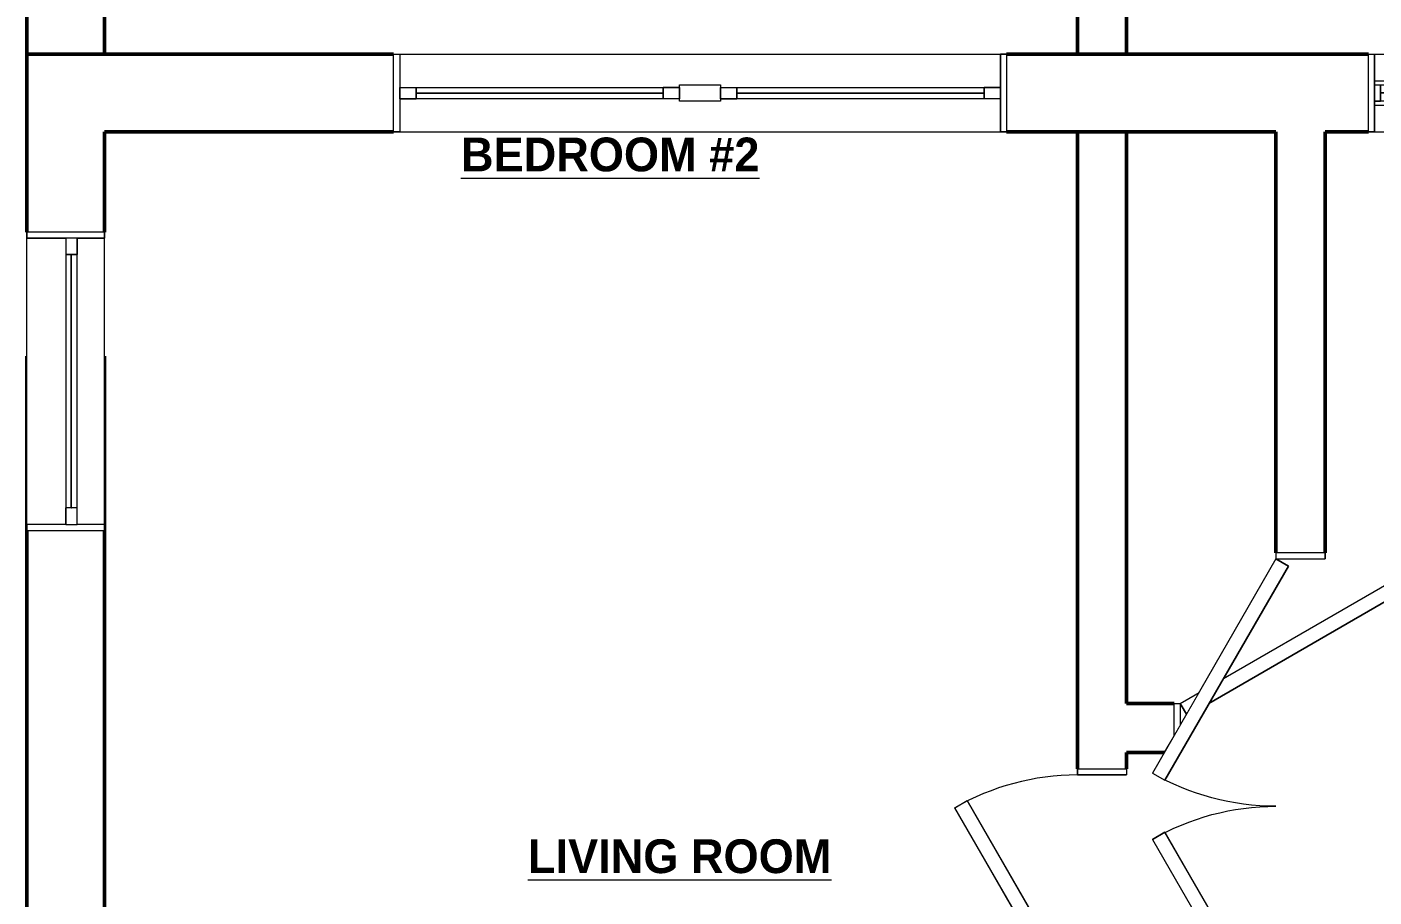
# Model space of a CAD drawing. Header units: inches. Extents: x -961 to 1381, y -1063 to 1035.
# Drawn here: x 1046.1 to 1210.9, y -501.6 to -395.1 of the extents above; entities that cross this region are included whole.
import ezdxf

# ---------------------------------------------------------------- set-up
doc = ezdxf.new("R2010")
doc.units = ezdxf.units.IN
doc.header["$LTSCALE"] = 0.2
doc.header["$MEASUREMENT"] = 0
for name, color, linetype, lineweight in [('_MD Elevations (2D)', 7, 'Continuous', 5), ('None', 7, 'Continuous', 5), ('Sills', 7, 'Continuous', 5)]:
    doc.layers.add(name, color=color, linetype=linetype, lineweight=lineweight)
doc.styles.add('Bradley Hand ITC TT-Bold', font='Bradley Hand ITC TT-Bold')

# ---------------------------------------------------------------- blocks, each defined once
blk = doc.blocks.new('Group-881')
at = {"layer": 'None', "color": 7, "linetype": 'Continuous', "lineweight": 5}
for p, q in [((-15.75, 3), (-15.75, -3)), ((15.75, 3), (15.75, -3))]:
    blk.add_line(p, q, dxfattribs=at)
blk = doc.blocks.new('Group-882')
at = {"layer": 'None', "color": 7, "linetype": 'Continuous', "lineweight": 5}
for points in [[(-15.75, 3), (-15, 3), (-15, -3), (-15.75, -3)], [(15, 3), (15.75, 3), (15.75, -3), (15, -3)]]:
    blk.add_lwpolyline(points, close=True, dxfattribs=at)
blk = doc.blocks.new('Group-883')
at = {"layer": 'None', "color": 7, "linetype": 'Continuous', "lineweight": 5}
for p, q in [((-15.75, 3), (-15, 3)), ((-15, 3), (-15, -3)), ((15.75, 3), (15, 3)), ((15, 3), (15, -3)), ((-15.75, -3), (-15, -3)), ((15.75, -3), (15, -3))]:
    blk.add_line(p, q, dxfattribs=at)
at = {"layer": 'None', "color": 7}
for name in ['Group-881', 'Group-882']:
    blk.add_blockref(name, (0, 0), dxfattribs=at)
blk = doc.blocks.new('Group-884')
at = {"layer": 'None', "color": 7, "linetype": 'Continuous', "lineweight": 5}
blk.add_arc((-15, 3), 30, 0, 30, dxfattribs=at)
blk = doc.blocks.new('Group-885')
at = {"layer": 'None', "color": 7, "linetype": 'Continuous', "lineweight": 5}
blk.add_lwpolyline([(-15, 3), (10.98, 18), (11.86, 16.48), (-14.12, 1.48)], close=True, dxfattribs=at)
blk = doc.blocks.new('Group-886')
at = {"layer": 'None', "color": 7, "linetype": 'Continuous', "lineweight": 5}
for p, q in [((-15, 3), (10.98, 18)), ((-14.12, 1.48), (11.86, 16.48)), ((10.98, 18), (11.86, 16.48)), ((-15, 3), (-14.12, 1.48))]:
    blk.add_line(p, q, dxfattribs=at)
at = {"layer": 'None', "color": 7}
blk.add_blockref('Group-885', (0, 0), dxfattribs=at)
blk = doc.blocks.new('Group-887')
at = {"layer": 'Sills'}
blk.add_blockref('Group-886', (0, 0), dxfattribs=at)
blk = doc.blocks.new('Door (2D)-40')
at = {"layer": 'None', "color": 7}
for name in ['Group-887', 'Group-883']:
    blk.add_blockref(name, (0, 0), dxfattribs=at)
at = {"layer": 'Sills'}
blk.add_blockref('Group-884', (0, 0), dxfattribs=at)
blk = doc.blocks.new('Group-915')
at = {"color": 7, "linetype": 'Continuous', "lineweight": 5}
for points in [[(-15.25, 4.75), (-14.5, 4.75), (-14.5, -4.75), (-15.25, -4.75)], [(14.5, 4.75), (15.25, 4.75), (15.25, -4.75), (14.5, -4.75)]]:
    blk.add_wipeout(points, dxfattribs=at).dxf.layer = 'None'
at = {"layer": 'None', "color": 7, "linetype": 'Continuous', "lineweight": 5}
for points in [[(-15.25, 4.75), (-14.5, 4.75), (-14.5, -4.75), (-15.25, -4.75)], [(14.5, 4.75), (15.25, 4.75), (15.25, -4.75), (14.5, -4.75)]]:
    blk.add_lwpolyline(points, close=True, dxfattribs=at)
blk = doc.blocks.new('Group-916')
at = {"layer": 'None', "color": 7}
blk.add_blockref('Group-915', (0, 0), dxfattribs=at)
at = {"layer": 'None', "color": 7, "linetype": 'Continuous', "lineweight": 5}
for p, q in [((-15.25, 4.75), (-14.5, 4.75)), ((-14.5, 4.75), (-14.5, -4.75)), ((15.25, 4.75), (14.5, 4.75)), ((14.5, 4.75), (14.5, -4.75)), ((-15.25, -4.75), (-14.5, -4.75)), ((15.25, -4.75), (14.5, -4.75))]:
    blk.add_line(p, q, dxfattribs=at)
blk = doc.blocks.new('Group-917')
at = {"layer": 'None', "color": 7, "linetype": 'Continuous', "lineweight": 5}
for p, q in [((-14.5, 1.375), (-14.5, 0)), ((14.5, 1.375), (14.5, 0))]:
    blk.add_line(p, q, dxfattribs=at)
blk = doc.blocks.new('Group-918')
at = {"color": 7, "linetype": 'Continuous', "lineweight": 5}
for points in [[(-14.5, 1.375), (-12.5, 1.375), (-12.5, 0), (-14.5, 0)], [(12.5, 1.375), (14.5, 1.375), (14.5, 0), (12.5, 0)]]:
    blk.add_wipeout(points, dxfattribs=at).dxf.layer = 'None'
at = {"layer": 'None', "color": 7, "linetype": 'Continuous', "lineweight": 5}
for points in [[(-14.5, 1.375), (-12.5, 1.375), (-12.5, 0), (-14.5, 0)], [(12.5, 1.375), (14.5, 1.375), (14.5, 0), (12.5, 0)]]:
    blk.add_lwpolyline(points, close=True, dxfattribs=at)
blk = doc.blocks.new('Group-919')
at = {"layer": 'None', "color": 7}
blk.add_blockref('Group-917', (0, 0), dxfattribs=at)
at = {"color": 7, "linetype": 'Continuous', "lineweight": 5}
blk.add_wipeout([(-12.5, 1.375), (12.5, 1.375), (12.5, 0), (-12.5, 0)], dxfattribs=at).dxf.layer = 'None'
at = {"layer": 'None', "color": 7, "linetype": 'Continuous', "lineweight": 5}
blk.add_lwpolyline([(-12.5, 1.375), (12.5, 1.375), (12.5, 0), (-12.5, 0)], close=True, dxfattribs=at)
at = {"layer": 'None', "color": 7}
blk.add_blockref('Group-918', (0, 0), dxfattribs=at)
at = {"layer": 'None', "color": 7, "linetype": 'Continuous', "lineweight": 5}
for p, q in [((-14.5, 1.375), (-12.5, 1.375)), ((-14.5, 0), (-12.5, 0)), ((-12.5, 1.375), (-12.5, 0)), ((14.5, 1.375), (12.5, 1.375)), ((12.5, 1.375), (12.5, 0)), ((14.5, 0), (12.5, 0))]:
    blk.add_line(p, q, dxfattribs=at)
blk = doc.blocks.new('Group-920')
at = {"color": 7, "linetype": 'Continuous', "lineweight": 5}
blk.add_wipeout([(-12.5, 0.7125), (12.5, 0.7125), (12.5, 0.6625), (-12.5, 0.6625)], dxfattribs=at).dxf.layer = 'None'
at = {"layer": 'None', "color": 7, "linetype": 'Continuous', "lineweight": 5}
blk.add_lwpolyline([(-12.5, 0.7125), (12.5, 0.7125), (12.5, 0.6625), (-12.5, 0.6625)], close=True, dxfattribs=at)
blk = doc.blocks.new('Group-921')
at = {"layer": 'None', "color": 7}
blk.add_blockref('Group-920', (0, 0), dxfattribs=at)
at = {"layer": 'None', "color": 7, "linetype": 'Continuous', "lineweight": 5}
for p, q in [((-12.5, 0.7125), (12.5, 0.7125)), ((-12.5, 0.6625), (12.5, 0.6625))]:
    blk.add_line(p, q, dxfattribs=at)
blk = doc.blocks.new('Window (2D)-44')
at = {"color": 7, "linetype": 'Continuous', "lineweight": 5}
blk.add_wipeout([(-15.25, 4.75), (15.25, 4.75), (15.25, -4.75), (-15.25, -4.75)], dxfattribs=at).dxf.layer = 'None'
at = {"layer": 'None', "color": 7}
blk.add_blockref('Group-916', (0, 0), dxfattribs=at)
at = {"layer": 'None', "color": 7, "linetype": 'Continuous', "lineweight": 5}
for p, q in [((-15.25, 4.75), (15.25, 4.75)), ((-15.25, -4.75), (15.25, -4.75))]:
    blk.add_line(p, q, dxfattribs=at)
at = {"layer": 'Sills'}
blk.add_blockref('Group-919', (0, 0), dxfattribs=at)
blk.add_blockref('Group-921', (0, 0), dxfattribs=at)
blk = doc.blocks.new('Group-939')
at = {"layer": 'None', "color": 7, "linetype": 'Continuous', "lineweight": 5}
for p, q in [((-15.5, 3), (-15.5, -3)), ((15.5, 3), (15.5, -3))]:
    blk.add_line(p, q, dxfattribs=at)
blk = doc.blocks.new('Group-940')
at = {"color": 7, "linetype": 'Continuous', "lineweight": 5}
for points in [[(-15.5, 3), (-14.75, 3), (-14.75, -3), (-15.5, -3)], [(14.75, 3), (15.5, 3), (15.5, -3), (14.75, -3)]]:
    blk.add_wipeout(points, dxfattribs=at).dxf.layer = 'None'
at = {"layer": 'None', "color": 7, "linetype": 'Continuous', "lineweight": 5}
for points in [[(-15.5, 3), (-14.75, 3), (-14.75, -3), (-15.5, -3)], [(14.75, 3), (15.5, 3), (15.5, -3), (14.75, -3)]]:
    blk.add_lwpolyline(points, close=True, dxfattribs=at)
blk = doc.blocks.new('Group-941')
at = {"layer": 'None', "color": 7}
blk.add_blockref('Group-939', (0, 0), dxfattribs=at)
blk.add_blockref('Group-940', (0, 0), dxfattribs=at)
at = {"layer": 'None', "color": 7, "linetype": 'Continuous', "lineweight": 5}
for p, q in [((-15.5, 3), (-14.75, 3)), ((-14.75, 3), (-14.75, -3)), ((15.5, 3), (14.75, 3)), ((14.75, 3), (14.75, -3)), ((-15.5, -3), (-14.75, -3)), ((15.5, -3), (14.75, -3))]:
    blk.add_line(p, q, dxfattribs=at)
blk = doc.blocks.new('Group-942')
at = {"layer": 'None', "color": 7, "linetype": 'Continuous', "lineweight": 5}
blk.add_arc((-14.75, 3), 29.5, 0, 30, dxfattribs=at)
blk = doc.blocks.new('Group-943')
at = {"color": 7, "linetype": 'Continuous', "lineweight": 5}
blk.add_wipeout([(-14.75, 3), (10.8, 17.75), (11.67, 16.23), (-13.88, 1.48)], dxfattribs=at).dxf.layer = 'None'
at = {"layer": 'None', "color": 7, "linetype": 'Continuous', "lineweight": 5}
blk.add_lwpolyline([(-14.75, 3), (10.8, 17.75), (11.67, 16.23), (-13.88, 1.48)], close=True, dxfattribs=at)
blk = doc.blocks.new('Group-944')
at = {"layer": 'None', "color": 7}
blk.add_blockref('Group-943', (0, 0), dxfattribs=at)
at = {"layer": 'None', "color": 7, "linetype": 'Continuous', "lineweight": 5}
for p, q in [((-14.75, 3), (10.8, 17.75)), ((10.8, 17.75), (11.67, 16.23)), ((-13.88, 1.48), (11.67, 16.23)), ((-14.75, 3), (-13.88, 1.48))]:
    blk.add_line(p, q, dxfattribs=at)
blk = doc.blocks.new('Group-945')
at = {"layer": 'Sills'}
blk.add_blockref('Group-944', (0, 0), dxfattribs=at)
blk = doc.blocks.new('Door (2D)-42')
at = {"layer": 'None', "color": 7}
blk.add_blockref('Group-941', (0, 0), dxfattribs=at)
at = {"layer": 'Sills'}
blk.add_blockref('Group-942', (0, 0), dxfattribs=at)
at = {"layer": 'None', "color": 7}
blk.add_blockref('Group-945', (0, 0), dxfattribs=at)
blk = doc.blocks.new('Group-1008')
at = {"layer": 'None', "color": 7, "insert": (1117.5, -408.65), "char_height": 4.1288, "width": 63, "attachment_point": 2, "line_spacing_factor": 1.337445, "style": 'Bradley Hand ITC TT-Bold'}
blk.add_mtext('{\\LBEDROOM #2\\P}', dxfattribs=at)
at = {"color": 7, "linetype": 'Continuous', "lineweight": 5}
for points in [[(1055.65, -404.87), (1046.15, -404.87), (1046.15, -325.12), (1055.65, -334.62)], [(1174.65, -334.62), (1180.65, -334.62), (1180.65, -485.87), (1174.65, -485.87)], [(1055.65, -571.53), (1046.15, -568.53), (1046.15, -435.37), (1055.65, -435.37)]]:
    blk.add_wipeout(points, dxfattribs=at).dxf.layer = 'None'
at = {"layer": 'None', "color": 7, "linetype": 'Continuous', "lineweight": 50}
for p, q in [((1046.15, -404.87), (1046.15, -325.12)), ((1055.65, -404.87), (1055.65, -334.62)), ((1174.65, -334.62), (1174.65, -485.87)), ((1180.65, -334.62), (1180.65, -477.87)), ((1046.15, -568.53), (1046.15, -435.37)), ((1055.65, -521.62), (1055.65, -435.37)), ((1180.65, -483.87), (1180.65, -485.87))]:
    blk.add_line(p, q, dxfattribs=at)
at = {"layer": 'None', "color": 7, "rotation": 90}
blk.add_blockref('Door (2D)-40', (1177.65, -501.62), dxfattribs=at)
at = {"layer": 'None', "color": 7, "xscale": -1, "rotation": -90}
blk.add_blockref('Window (2D)-44', (1050.9, -420.12), dxfattribs=at)
at = {"color": 7, "linetype": 'Continuous', "lineweight": 5}
blk.add_wipeout([(1180.65, -483.87), (1180.65, -477.87), (1186.5, -477.87), (1186.5, -483.87)], dxfattribs=at).dxf.layer = 'None'
at = {"layer": 'None', "color": 7, "linetype": 'Continuous', "lineweight": 50}
for p, q in [((1180.65, -477.87), (1186.5, -477.87)), ((1180.65, -483.87), (1186.5, -483.87))]:
    blk.add_line(p, q, dxfattribs=at)
at = {"layer": 'None', "color": 7}
blk.add_blockref('Door (2D)-42', (1202, -480.87), dxfattribs=at)
blk = doc.blocks.new('Group-1112')
at = {"layer": 'None', "color": 7, "linetype": 'Continuous', "lineweight": 5}
blk.add_lwpolyline([(18, 1.5), (19, 1.5), (19, -1.5), (18, -1.5)], close=True, dxfattribs=at)
blk = doc.blocks.new('Group-1113')
at = {"layer": 'None', "color": 7, "linetype": 'Continuous', "lineweight": 5}
for points in [[(19, 1), (19.75, 1), (19.75, -1), (19, -1)], [(28.25, 1), (29, 1), (29, -1), (28.25, -1)]]:
    blk.add_lwpolyline(points, close=True, dxfattribs=at)
blk = doc.blocks.new('Group-1114')
at = {"layer": 'None', "color": 7, "linetype": 'Continuous', "lineweight": 5}
for p, q in [((19, 1), (19.75, 1)), ((19, 1), (19, -1)), ((19.75, 1), (19.75, -1)), ((29, 1), (28.25, 1)), ((28.25, 1), (28.25, -1)), ((29, 1), (29, -1)), ((19, -1), (19.75, -1)), ((29, -1), (28.25, -1))]:
    blk.add_line(p, q, dxfattribs=at)
blk.add_lwpolyline([(19.75, 1), (28.25, 1), (28.25, -1), (19.75, -1)], close=True, dxfattribs=at)
at = {"layer": 'None', "color": 7}
blk.add_blockref('Group-1113', (0, 0), dxfattribs=at)
blk = doc.blocks.new('Group-1115')
at = {"layer": 'None', "color": 7, "linetype": 'Continuous', "lineweight": 5}
blk.add_lwpolyline([(19.75, 0.025), (28.25, 0.025), (28.25, -0.025), (19.75, -0.025)], close=True, dxfattribs=at)
blk = doc.blocks.new('Group-1116')
at = {"layer": 'None', "color": 7, "linetype": 'Continuous', "lineweight": 5}
for p, q in [((19.75, 0.025), (28.25, 0.025)), ((19.75, 0.025), (19.75, -0.025)), ((28.25, 0.025), (28.25, -0.025)), ((19.75, -0.025), (28.25, -0.025))]:
    blk.add_line(p, q, dxfattribs=at)
at = {"layer": 'None', "color": 7}
blk.add_blockref('Group-1115', (0, 0), dxfattribs=at)
blk = doc.blocks.new('Group-1117')
at = {"layer": 'None', "color": 7, "linetype": 'Continuous', "lineweight": 5}
blk.add_lwpolyline([(-19, 1.5), (-18, 1.5), (-18, -1.5), (-19, -1.5)], close=True, dxfattribs=at)
blk = doc.blocks.new('Group-1118')
at = {"layer": 'None', "color": 7, "linetype": 'Continuous', "lineweight": 5}
for points in [[(-29, 1), (-28.25, 1), (-28.25, -1), (-29, -1)], [(-19.75, 1), (-19, 1), (-19, -1), (-19.75, -1)]]:
    blk.add_lwpolyline(points, close=True, dxfattribs=at)
blk = doc.blocks.new('Group-1119')
at = {"layer": 'None', "color": 7, "linetype": 'Continuous', "lineweight": 5}
for p, q in [((-29, 1), (-28.25, 1)), ((-29, 1), (-29, -1)), ((-28.25, 1), (-28.25, -1)), ((-19, 1), (-19.75, 1)), ((-19.75, 1), (-19.75, -1)), ((-19, 1), (-19, -1)), ((-29, -1), (-28.25, -1)), ((-19, -1), (-19.75, -1))]:
    blk.add_line(p, q, dxfattribs=at)
blk.add_lwpolyline([(-28.25, 1), (-19.75, 1), (-19.75, -1), (-28.25, -1)], close=True, dxfattribs=at)
at = {"layer": 'None', "color": 7}
blk.add_blockref('Group-1118', (0, 0), dxfattribs=at)
blk = doc.blocks.new('Group-1120')
at = {"layer": 'None', "color": 7, "linetype": 'Continuous', "lineweight": 5}
blk.add_lwpolyline([(-28.25, 0.025), (-19.75, 0.025), (-19.75, -0.025), (-28.25, -0.025)], close=True, dxfattribs=at)
blk = doc.blocks.new('Group-1121')
at = {"layer": 'None', "color": 7, "linetype": 'Continuous', "lineweight": 5}
for p, q in [((-28.25, 0.025), (-19.75, 0.025)), ((-28.25, 0.025), (-28.25, -0.025)), ((-19.75, 0.025), (-19.75, -0.025)), ((-28.25, -0.025), (-19.75, -0.025))]:
    blk.add_line(p, q, dxfattribs=at)
at = {"layer": 'None', "color": 7}
blk.add_blockref('Group-1120', (0, 0), dxfattribs=at)
blk = doc.blocks.new('Group-1122')
at = {"layer": 'None', "color": 7, "linetype": 'Continuous', "lineweight": 5}
blk.add_arc((-18, 1.5), 36, 0, 30, dxfattribs=at)
blk = doc.blocks.new('Group-1123')
at = {"layer": 'None', "color": 7, "linetype": 'Continuous', "lineweight": 5}
blk.add_lwpolyline([(-18, 1.5), (13.18, 19.5), (14.05, 17.98), (-17.12, -0.02)], close=True, dxfattribs=at)
blk = doc.blocks.new('Group-1124')
at = {"layer": 'Sills'}
blk.add_blockref('Group-1123', (0, 0), dxfattribs=at)
blk = doc.blocks.new('Group-1125')
at = {"layer": 'None', "color": 7, "linetype": 'Continuous', "lineweight": 5}
for p, q in [((-29.75, 4.75), (-29.75, -4.75)), ((29.75, 4.75), (29.75, -4.75))]:
    blk.add_line(p, q, dxfattribs=at)
blk = doc.blocks.new('Group-1126')
at = {"layer": 'None', "color": 7, "linetype": 'Continuous', "lineweight": 5}
for points in [[(-29.75, 4.75), (-29, 4.75), (-29, -4.75), (-29.75, -4.75)], [(29, 4.75), (29.75, 4.75), (29.75, -4.75), (29, -4.75)]]:
    blk.add_lwpolyline(points, close=True, dxfattribs=at)
blk = doc.blocks.new('Group-1127')
at = {"layer": 'None', "color": 7, "linetype": 'Continuous', "lineweight": 5}
for p, q in [((-29.75, 4.75), (-29, 4.75)), ((-29, 4.75), (-29, -4.75)), ((29.75, 4.75), (29, 4.75)), ((29, 4.75), (29, -4.75)), ((-29.75, -4.75), (-29, -4.75)), ((29.75, -4.75), (29, -4.75))]:
    blk.add_line(p, q, dxfattribs=at)
at = {"layer": 'None', "color": 7}
for name in ['Group-1125', 'Group-1126']:
    blk.add_blockref(name, (0, 0), dxfattribs=at)
blk = doc.blocks.new('Group-1128')
at = {"layer": 'None', "color": 7, "linetype": 'Continuous', "lineweight": 5}
for p, q in [((29.75, 4.75), (-29.75, 4.75)), ((29.75, -4.75), (-29.75, -4.75))]:
    blk.add_line(p, q, dxfattribs=at)
blk = doc.blocks.new('Door (2D)-56')
at = {"layer": 'None', "color": 7, "linetype": 'Continuous', "lineweight": 5}
for points in [[(-29, 1.5), (-19, 1.5), (-19, -1.5), (-29, -1.5)], [(19, 1.5), (29, 1.5), (29, -1.5), (19, -1.5)]]:
    blk.add_lwpolyline(points, close=True, dxfattribs=at)
at = {"layer": 'None', "color": 7}
for name in ['Group-1124', 'Group-1127', 'Group-1128']:
    blk.add_blockref(name, (0, 0), dxfattribs=at)
at = {"layer": 'Sills'}
for name in ['Group-1122', 'Group-1119', 'Group-1121', 'Group-1117', 'Group-1112', 'Group-1114', 'Group-1116']:
    blk.add_blockref(name, (0, 0), dxfattribs=at)
blk = doc.blocks.new('Group-1130')
at = {"layer": 'None', "color": 7, "linetype": 'Continuous', "lineweight": 5}
for points in [[(-37.5, 4.75), (-36.75, 4.75), (-36.75, -4.75), (-37.5, -4.75)], [(36.75, 4.75), (37.5, 4.75), (37.5, -4.75), (36.75, -4.75)]]:
    blk.add_lwpolyline(points, close=True, dxfattribs=at)
blk = doc.blocks.new('Group-1131')
at = {"layer": 'None', "color": 7, "linetype": 'Continuous', "lineweight": 5}
for p, q in [((-37.5, 4.75), (-36.75, 4.75)), ((-36.75, 4.75), (-36.75, -4.75)), ((37.5, 4.75), (36.75, 4.75)), ((36.75, 4.75), (36.75, -4.75)), ((-37.5, -4.75), (-36.75, -4.75)), ((37.5, -4.75), (36.75, -4.75))]:
    blk.add_line(p, q, dxfattribs=at)
at = {"layer": 'None', "color": 7}
blk.add_blockref('Group-1130', (0, 0), dxfattribs=at)
blk = doc.blocks.new('Group-1132')
at = {"layer": 'None', "color": 7, "linetype": 'Continuous', "lineweight": 5}
for p, q in [((-36.75, 0.6875), (-36.75, -0.6875)), ((-2.5, 0.6875), (-2.5, -0.6875))]:
    blk.add_line(p, q, dxfattribs=at)
blk = doc.blocks.new('Group-1133')
at = {"layer": 'None', "color": 7, "linetype": 'Continuous', "lineweight": 5}
for points in [[(-36.75, 0.6875), (-34.75, 0.6875), (-34.75, -0.6875), (-36.75, -0.6875)], [(-4.5, 0.6875), (-2.5, 0.6875), (-2.5, -0.6875), (-4.5, -0.6875)]]:
    blk.add_lwpolyline(points, close=True, dxfattribs=at)
blk = doc.blocks.new('Group-1134')
at = {"layer": 'None', "color": 7, "linetype": 'Continuous', "lineweight": 5}
for p, q in [((-36.75, 0.6875), (-34.75, 0.6875)), ((-34.75, 0.6875), (-34.75, -0.6875)), ((-2.5, 0.6875), (-4.5, 0.6875)), ((-4.5, 0.6875), (-4.5, -0.6875)), ((-36.75, -0.6875), (-34.75, -0.6875)), ((-2.5, -0.6875), (-4.5, -0.6875))]:
    blk.add_line(p, q, dxfattribs=at)
blk.add_lwpolyline([(-34.75, 0.6875), (-4.5, 0.6875), (-4.5, -0.6875), (-34.75, -0.6875)], close=True, dxfattribs=at)
at = {"layer": 'None', "color": 7}
for name in ['Group-1132', 'Group-1133']:
    blk.add_blockref(name, (0, 0), dxfattribs=at)
blk = doc.blocks.new('Group-1135')
at = {"layer": 'None', "color": 7, "linetype": 'Continuous', "lineweight": 5}
blk.add_lwpolyline([(-34.75, 0.025), (-4.5, 0.025), (-4.5, -0.025), (-34.75, -0.025)], close=True, dxfattribs=at)
blk = doc.blocks.new('Group-1136')
at = {"layer": 'None', "color": 7, "linetype": 'Continuous', "lineweight": 5}
for p, q in [((-34.75, 0.025), (-4.5, 0.025)), ((-34.75, -0.025), (-4.5, -0.025))]:
    blk.add_line(p, q, dxfattribs=at)
at = {"layer": 'None', "color": 7}
blk.add_blockref('Group-1135', (0, 0), dxfattribs=at)
blk = doc.blocks.new('Group-1137')
at = {"layer": 'None', "color": 7, "linetype": 'Continuous', "lineweight": 5}
for p, q in [((2.5, 0.6875), (2.5, -0.6875)), ((36.75, 0.6875), (36.75, -0.6875))]:
    blk.add_line(p, q, dxfattribs=at)
blk = doc.blocks.new('Group-1138')
at = {"layer": 'None', "color": 7, "linetype": 'Continuous', "lineweight": 5}
for points in [[(2.5, 0.6875), (4.5, 0.6875), (4.5, -0.6875), (2.5, -0.6875)], [(34.75, 0.6875), (36.75, 0.6875), (36.75, -0.6875), (34.75, -0.6875)]]:
    blk.add_lwpolyline(points, close=True, dxfattribs=at)
blk = doc.blocks.new('Group-1139')
at = {"layer": 'None', "color": 7, "linetype": 'Continuous', "lineweight": 5}
for p, q in [((2.5, 0.6875), (4.5, 0.6875)), ((4.5, 0.6875), (4.5, -0.6875)), ((36.75, 0.6875), (34.75, 0.6875)), ((34.75, 0.6875), (34.75, -0.6875)), ((2.5, -0.6875), (4.5, -0.6875)), ((36.75, -0.6875), (34.75, -0.6875))]:
    blk.add_line(p, q, dxfattribs=at)
blk.add_lwpolyline([(4.5, 0.6875), (34.75, 0.6875), (34.75, -0.6875), (4.5, -0.6875)], close=True, dxfattribs=at)
at = {"layer": 'None', "color": 7}
for name in ['Group-1137', 'Group-1138']:
    blk.add_blockref(name, (0, 0), dxfattribs=at)
blk = doc.blocks.new('Group-1140')
at = {"layer": 'None', "color": 7, "linetype": 'Continuous', "lineweight": 5}
blk.add_lwpolyline([(4.5, 0.025), (34.75, 0.025), (34.75, -0.025), (4.5, -0.025)], close=True, dxfattribs=at)
blk = doc.blocks.new('Group-1141')
at = {"layer": 'None', "color": 7, "linetype": 'Continuous', "lineweight": 5}
for p, q in [((4.5, 0.025), (34.75, 0.025)), ((4.5, -0.025), (34.75, -0.025))]:
    blk.add_line(p, q, dxfattribs=at)
at = {"layer": 'None', "color": 7}
blk.add_blockref('Group-1140', (0, 0), dxfattribs=at)
blk = doc.blocks.new('Group-1142')
at = {"layer": 'Sills'}
for name in ['Group-1134', 'Group-1136', 'Group-1139', 'Group-1141']:
    blk.add_blockref(name, (0, 0), dxfattribs=at)
blk = doc.blocks.new('Window (2D)-52')
at = {"color": 7, "linetype": 'Continuous', "lineweight": 5}
blk.add_wipeout([(-37.5, 4.75), (37.5, 4.75), (37.5, -4.75), (-37.5, -4.75)], dxfattribs=at).dxf.layer = 'None'
at = {"layer": 'None', "color": 7, "linetype": 'Continuous', "lineweight": 5}
for p, q in [((-37.5, 4.75), (37.5, 4.75)), ((-37.5, -4.75), (37.5, -4.75))]:
    blk.add_line(p, q, dxfattribs=at)
blk.add_lwpolyline([(-2.5, 1), (2.5, 1), (2.5, -1), (-2.5, -1)], close=True, dxfattribs=at)
at = {"layer": 'None', "color": 7}
for name in ['Group-1131', 'Group-1142']:
    blk.add_blockref(name, (0, 0), dxfattribs=at)
blk = doc.blocks.new('Group-1150')
at = {"layer": 'None', "color": 7, "linetype": 'Continuous', "lineweight": 5}
for p, q in [((-31, 3), (-31, -3)), ((31, 3), (31, -3))]:
    blk.add_line(p, q, dxfattribs=at)
blk = doc.blocks.new('Group-1151')
at = {"color": 7, "linetype": 'Continuous', "lineweight": 5}
for points in [[(-31, 3), (-30.25, 3), (-30.25, -3), (-31, -3)], [(30.25, 3), (31, 3), (31, -3), (30.25, -3)]]:
    blk.add_wipeout(points, dxfattribs=at).dxf.layer = 'None'
at = {"layer": 'None', "color": 7, "linetype": 'Continuous', "lineweight": 5}
for points in [[(-31, 3), (-30.25, 3), (-30.25, -3), (-31, -3)], [(30.25, 3), (31, 3), (31, -3), (30.25, -3)]]:
    blk.add_lwpolyline(points, close=True, dxfattribs=at)
blk = doc.blocks.new('Group-1152')
at = {"layer": 'None', "color": 7}
blk.add_blockref('Group-1150', (0, 0), dxfattribs=at)
blk.add_blockref('Group-1151', (0, 0), dxfattribs=at)
at = {"layer": 'None', "color": 7, "linetype": 'Continuous', "lineweight": 5}
for p, q in [((-31, 3), (-30.25, 3)), ((-30.25, 3), (-30.25, -3)), ((31, 3), (30.25, 3)), ((30.25, 3), (30.25, -3)), ((-31, -3), (-30.25, -3)), ((31, -3), (30.25, -3))]:
    blk.add_line(p, q, dxfattribs=at)
blk = doc.blocks.new('Group-1153')
at = {"layer": 'None', "color": 7, "linetype": 'Continuous', "lineweight": 5}
blk.add_arc((-30.25, 3), 30.25, 0, 30, dxfattribs=at)
blk = doc.blocks.new('Group-1154')
at = {"color": 7, "linetype": 'Continuous', "lineweight": 5}
blk.add_wipeout([(-30.25, 3), (-4.05, 18.12), (-3.18, 16.61), (-29.38, 1.48)], dxfattribs=at).dxf.layer = 'None'
at = {"layer": 'None', "color": 7, "linetype": 'Continuous', "lineweight": 5}
blk.add_lwpolyline([(-30.25, 3), (-4.05, 18.12), (-3.18, 16.61), (-29.38, 1.48)], close=True, dxfattribs=at)
blk = doc.blocks.new('Group-1155')
at = {"layer": 'None', "color": 7}
blk.add_blockref('Group-1154', (0, 0), dxfattribs=at)
at = {"layer": 'None', "color": 7, "linetype": 'Continuous', "lineweight": 5}
for p, q in [((-30.25, 3), (-4.05, 18.12)), ((-29.38, 1.48), (-3.18, 16.61)), ((-4.05, 18.12), (-3.18, 16.61)), ((-30.25, 3), (-29.38, 1.48))]:
    blk.add_line(p, q, dxfattribs=at)
blk = doc.blocks.new('Group-1156')
at = {"layer": 'Sills'}
blk.add_blockref('Group-1155', (0, 0), dxfattribs=at)
blk = doc.blocks.new('Group-1157')
at = {"layer": 'None', "color": 7, "linetype": 'Continuous', "lineweight": 5}
blk.add_arc((30.25, 3), 30.25, 150, 180, dxfattribs=at)
blk = doc.blocks.new('Group-1158')
at = {"color": 7, "linetype": 'Continuous', "lineweight": 5}
blk.add_wipeout([(4.05, 18.12), (30.25, 3), (29.37, 1.48), (3.18, 16.61)], dxfattribs=at).dxf.layer = 'None'
at = {"layer": 'None', "color": 7, "linetype": 'Continuous', "lineweight": 5}
blk.add_lwpolyline([(4.05, 18.12), (30.25, 3), (29.37, 1.48), (3.18, 16.61)], close=True, dxfattribs=at)
blk = doc.blocks.new('Group-1159')
at = {"layer": 'None', "color": 7}
blk.add_blockref('Group-1158', (0, 0), dxfattribs=at)
at = {"layer": 'None', "color": 7, "linetype": 'Continuous', "lineweight": 5}
for p, q in [((4.05, 18.12), (3.18, 16.61)), ((3.18, 16.61), (29.38, 1.48)), ((4.05, 18.12), (30.25, 3)), ((30.25, 3), (29.38, 1.48))]:
    blk.add_line(p, q, dxfattribs=at)
blk = doc.blocks.new('Group-1160')
at = {"layer": 'Sills'}
blk.add_blockref('Group-1159', (0, 0), dxfattribs=at)
blk = doc.blocks.new('Door (2D)-58')
at = {"layer": 'None', "color": 7}
blk.add_blockref('Group-1152', (0, 0), dxfattribs=at)
at = {"layer": 'Sills'}
for name in ['Group-1153', 'Group-1157']:
    blk.add_blockref(name, (0, 0), dxfattribs=at)
at = {"layer": 'None', "color": 7}
for name in ['Group-1156', 'Group-1160']:
    blk.add_blockref(name, (0, 0), dxfattribs=at)
blk = doc.blocks.new('Group-1204')
at = {"color": 7, "linetype": 'Continuous', "lineweight": 5}
for points in [[(-18.25, 4.75), (-17.5, 4.75), (-17.5, -4.75), (-18.25, -4.75)], [(17.5, 4.75), (18.25, 4.75), (18.25, -4.75), (17.5, -4.75)]]:
    blk.add_wipeout(points, dxfattribs=at).dxf.layer = 'None'
at = {"layer": 'None', "color": 7, "linetype": 'Continuous', "lineweight": 5}
for points in [[(-18.25, 4.75), (-17.5, 4.75), (-17.5, -4.75), (-18.25, -4.75)], [(17.5, 4.75), (18.25, 4.75), (18.25, -4.75), (17.5, -4.75)]]:
    blk.add_lwpolyline(points, close=True, dxfattribs=at)
blk = doc.blocks.new('Group-1205')
at = {"layer": 'None', "color": 7}
blk.add_blockref('Group-1204', (0, 0), dxfattribs=at)
at = {"layer": 'None', "color": 7, "linetype": 'Continuous', "lineweight": 5}
for p, q in [((-18.25, 4.75), (-17.5, 4.75)), ((-17.5, 4.75), (-17.5, -4.75)), ((18.25, 4.75), (17.5, 4.75)), ((17.5, 4.75), (17.5, -4.75)), ((-18.25, -4.75), (-17.5, -4.75)), ((18.25, -4.75), (17.5, -4.75))]:
    blk.add_line(p, q, dxfattribs=at)
blk = doc.blocks.new('Group-1206')
at = {"layer": 'None', "color": 7, "linetype": 'Continuous', "lineweight": 5}
for p, q in [((-17.5, 1.375), (-17.5, 0)), ((17.5, 1.375), (17.5, 0))]:
    blk.add_line(p, q, dxfattribs=at)
blk = doc.blocks.new('Group-1207')
at = {"color": 7, "linetype": 'Continuous', "lineweight": 5}
for points in [[(-17.5, 1.375), (-15.5, 1.375), (-15.5, 0), (-17.5, 0)], [(15.5, 1.375), (17.5, 1.375), (17.5, 0), (15.5, 0)]]:
    blk.add_wipeout(points, dxfattribs=at).dxf.layer = 'None'
at = {"layer": 'None', "color": 7, "linetype": 'Continuous', "lineweight": 5}
for points in [[(-17.5, 1.375), (-15.5, 1.375), (-15.5, 0), (-17.5, 0)], [(15.5, 1.375), (17.5, 1.375), (17.5, 0), (15.5, 0)]]:
    blk.add_lwpolyline(points, close=True, dxfattribs=at)
blk = doc.blocks.new('Group-1208')
at = {"layer": 'None', "color": 7}
blk.add_blockref('Group-1206', (0, 0), dxfattribs=at)
at = {"color": 7, "linetype": 'Continuous', "lineweight": 5}
blk.add_wipeout([(-15.5, 1.375), (15.5, 1.375), (15.5, 0), (-15.5, 0)], dxfattribs=at).dxf.layer = 'None'
at = {"layer": 'None', "color": 7, "linetype": 'Continuous', "lineweight": 5}
blk.add_lwpolyline([(-15.5, 1.375), (15.5, 1.375), (15.5, 0), (-15.5, 0)], close=True, dxfattribs=at)
at = {"layer": 'None', "color": 7}
blk.add_blockref('Group-1207', (0, 0), dxfattribs=at)
at = {"layer": 'None', "color": 7, "linetype": 'Continuous', "lineweight": 5}
for p, q in [((-17.5, 1.375), (-15.5, 1.375)), ((-17.5, 0), (-15.5, 0)), ((-15.5, 1.375), (-15.5, 0)), ((17.5, 1.375), (15.5, 1.375)), ((15.5, 1.375), (15.5, 0)), ((17.5, 0), (15.5, 0))]:
    blk.add_line(p, q, dxfattribs=at)
blk = doc.blocks.new('Group-1209')
at = {"color": 7, "linetype": 'Continuous', "lineweight": 5}
blk.add_wipeout([(-15.5, 0.7125), (15.5, 0.7125), (15.5, 0.6625), (-15.5, 0.6625)], dxfattribs=at).dxf.layer = 'None'
at = {"layer": 'None', "color": 7, "linetype": 'Continuous', "lineweight": 5}
blk.add_lwpolyline([(-15.5, 0.7125), (15.5, 0.7125), (15.5, 0.6625), (-15.5, 0.6625)], close=True, dxfattribs=at)
blk = doc.blocks.new('Group-1210')
at = {"layer": 'None', "color": 7}
blk.add_blockref('Group-1209', (0, 0), dxfattribs=at)
at = {"layer": 'None', "color": 7, "linetype": 'Continuous', "lineweight": 5}
for p, q in [((-15.5, 0.7125), (15.5, 0.7125)), ((-15.5, 0.6625), (15.5, 0.6625))]:
    blk.add_line(p, q, dxfattribs=at)
blk = doc.blocks.new('Window (2D)-57')
at = {"color": 7, "linetype": 'Continuous', "lineweight": 5}
blk.add_wipeout([(-18.25, 4.75), (18.25, 4.75), (18.25, -4.75), (-18.25, -4.75)], dxfattribs=at).dxf.layer = 'None'
at = {"layer": 'None', "color": 7}
blk.add_blockref('Group-1205', (0, 0), dxfattribs=at)
at = {"layer": 'None', "color": 7, "linetype": 'Continuous', "lineweight": 5}
for p, q in [((-18.25, 4.75), (18.25, 4.75)), ((-18.25, -4.75), (18.25, -4.75))]:
    blk.add_line(p, q, dxfattribs=at)
at = {"layer": 'Sills'}
blk.add_blockref('Group-1208', (0, 0), dxfattribs=at)
blk.add_blockref('Group-1210', (0, 0), dxfattribs=at)
blk = doc.blocks.new('Group-1260')
at = {"layer": 'None', "color": 7, "insert": (1126, -494.49), "char_height": 4.1288, "width": 63, "attachment_point": 2, "line_spacing_factor": 1.337445, "style": 'Bradley Hand ITC TT-Bold'}
blk.add_mtext('{\\LLIVING ROOM\\P}', dxfattribs=at)
at = {"color": 7, "linetype": 'Continuous', "lineweight": 5}
for points in [[(1091, -398.46), (1091, -407.96), (1055.65, -407.96), (1046.15, -398.46)], [(1210.25, -398.46), (1210.25, -407.96), (1166, -407.96), (1166, -398.46)], [(1055.65, -537.71), (1046.15, -537.71), (1046.15, -456.71), (1055.65, -456.71)]]:
    blk.add_wipeout(points, dxfattribs=at).dxf.layer = 'None'
at = {"layer": 'None', "color": 7, "linetype": 'Continuous', "lineweight": 50}
for p, q in [((1091, -398.46), (1046.15, -398.46)), ((1210.25, -398.46), (1166, -398.46)), ((1091, -407.96), (1055.65, -407.96)), ((1198.95, -407.96), (1166, -407.96)), ((1210.25, -407.96), (1204.95, -407.96)), ((1046.15, -537.71), (1046.15, -456.71)), ((1055.65, -537.71), (1055.65, -456.71))]:
    blk.add_line(p, q, dxfattribs=at)
at = {"layer": 'None', "color": 7, "rotation": 180}
blk.add_blockref('Door (2D)-56', (1240, -403.21), dxfattribs=at)
at = {"layer": 'None', "color": 7}
blk.add_blockref('Window (2D)-52', (1128.5, -403.21), dxfattribs=at)
at = {"color": 7, "linetype": 'Continuous', "lineweight": 5}
for points in [[(1055.65, -420.21), (1046.15, -420.21), (1046.15, -398.46), (1055.65, -407.96)], [(1198.95, -407.96), (1204.95, -407.96), (1204.95, -459.44), (1198.95, -459.44)]]:
    blk.add_wipeout(points, dxfattribs=at).dxf.layer = 'None'
at = {"layer": 'None', "color": 7, "linetype": 'Continuous', "lineweight": 50}
for p, q in [((1046.15, -420.21), (1046.15, -398.46)), ((1055.65, -420.21), (1055.65, -407.96)), ((1198.95, -407.96), (1198.95, -459.44)), ((1204.95, -407.96), (1204.95, -459.44))]:
    blk.add_line(p, q, dxfattribs=at)
at = {"layer": 'None', "color": 7, "xscale": -1}
for name, p, rotation in [('Window (2D)-57', (1050.9, -438.46), -90), ('Door (2D)-58', (1201.95, -490.44), 90)]:
    blk.add_blockref(name, p, dxfattribs=dict(at, rotation=rotation))
blk = doc.blocks.new('MD Elevations (2D)')
at = {"layer": 'None', "color": 7}
blk.add_blockref('Group-1008', (0, 0), dxfattribs=at)
blk.add_blockref('Group-1260', (0, 0), dxfattribs=at)

msp = doc.modelspace()

# ---------------------------------------------------------------- block references
at = {"layer": '_MD Elevations (2D)'}
msp.add_blockref('MD Elevations (2D)', (0, 0), dxfattribs=at)

doc.saveas('drawing.dxf')
